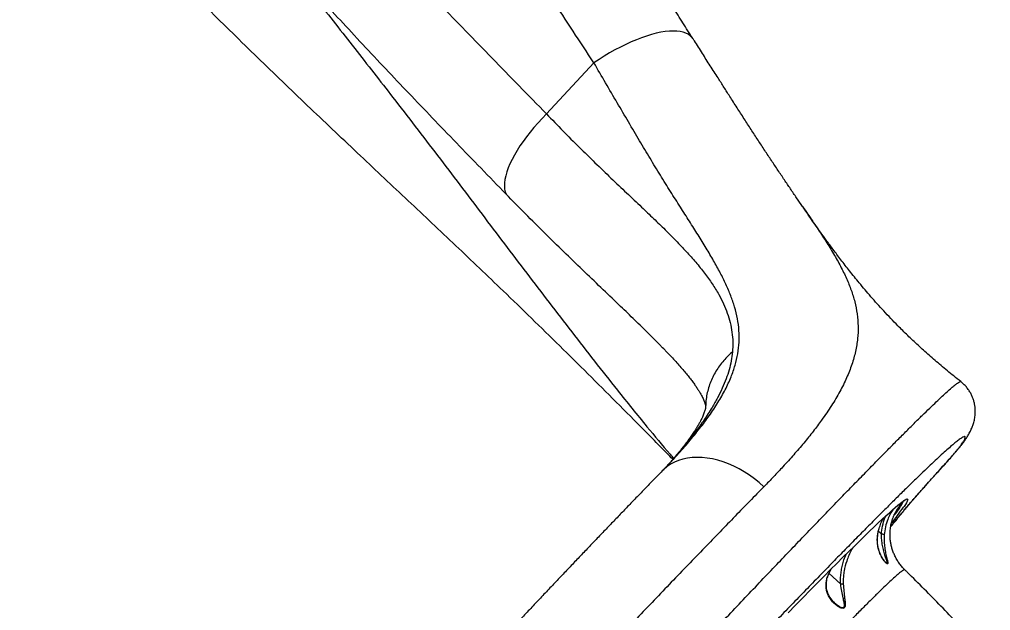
# Model space of a CAD drawing. Header units: millimetres. Extents: x -6523 to 7556, y -5559 to 6101.
# Drawn here: x -2072 to -1297, y 3343 to 3815 of the extents above; entities that cross this region are included whole.
import ezdxf

# ---------------------------------------------------------------- set-up
doc = ezdxf.new("R2010")
doc.units = ezdxf.units.MM
for name, color, linetype in [('DIKOM_ОБЪЕКТ', 7, 'Continuous'), ('DIKOM_РАЗМЕР_ЗОНА', 7, 'Continuous'), ('DIKOM_РАЗМЕР_ОБЪЕКТА', 7, 'Continuous')]:
    doc.layers.add(name, color=color, linetype=linetype)
doc.styles.add('style1', font='arial.ttf', dxfattribs={"width": 0.8})
doc.dimstyles.new('1-50', dxfattribs={"dimtxt": 300, "dimasz": 200, "dimexe": 100, "dimexo": 0, "dimgap": 100, "dimtad": 1, "dimtxsty": 'style1', "dimcen": 200, "dimclrd": 7, "dimclre": 7, "dimclrt": 7, "dimadec": 1, "dimazin": 2, "dimtfac": 1, "dimtmove": 0, "dimatfit": 2, "dimfxl": 0, "dimlwd": 25, "dimlwe": 18, "dimarcsym": 0})

# ---------------------------------------------------------------- blocks, each defined once
blk = doc.blocks.new('*D10')
at = {"layer": 'Defpoints', "color": 0, "transparency": 16777216}
for p in [(-1823.23, 4314.24), (3842.01, -3170.82), (6537.88, -3170.82)]:
    blk.add_point(p, dxfattribs=at)
at = {"layer": 'DIKOM_РАЗМЕР_ОБЪЕКТА', "color": 7, "lineweight": 18, "transparency": 16777216}
for p, q in [((-1823.23, 4314.24), (6637.88, 4314.24)), ((3842.01, -3170.82), (6637.88, -3170.82))]:
    blk.add_line(p, q, dxfattribs=at)
at = {"layer": 'DIKOM_РАЗМЕР_ОБЪЕКТА', "color": 7, "lineweight": 25, "transparency": 16777216}
blk.add_line((6537.88, 3914.24), (6537.88, -2770.82), dxfattribs=at)
at = {"layer": 'DIKOM_РАЗМЕР_ОБЪЕКТА', "color": 7, "transparency": 16777216}
for points in [[(6471.22, 3914.24), (6604.55, 3914.24), (6537.88, 4314.24)], [(6471.22, -2770.82), (6604.55, -2770.82), (6537.88, -3170.82)]]:
    blk.add_solid(points, dxfattribs=at)
at = {"layer": 'DIKOM_РАЗМЕР_ОБЪЕКТА', "color": 7, "transparency": 16777216, "insert": (6304.71, 207.11), "char_height": 300, "attachment_point": 5, "rotation": 90, "style": 'style1'}
blk.add_mtext('7500', dxfattribs=at)
blk = doc.blocks.new('*D13')
at = {"layer": 'Defpoints', "color": 0, "transparency": 16777216}
for p in [(-2358.18, 6101.03), (4341.71, -4605.15), (7455.88, -4605.15)]:
    blk.add_point(p, dxfattribs=at)
at = {"layer": 'DIKOM_РАЗМЕР_ЗОНА', "color": 7, "lineweight": 18, "transparency": 16777216}
for p, q in [((-2358.18, 6101.03), (7555.88, 6101.03)), ((4341.71, -4605.15), (7555.88, -4605.15))]:
    blk.add_line(p, q, dxfattribs=at)
at = {"layer": 'DIKOM_РАЗМЕР_ЗОНА', "color": 7, "lineweight": 25, "transparency": 16777216}
blk.add_line((7455.88, 5701.03), (7455.88, -4205.15), dxfattribs=at)
at = {"layer": 'DIKOM_РАЗМЕР_ЗОНА', "color": 7, "transparency": 16777216}
for points in [[(7389.22, 5701.03), (7522.55, 5701.03), (7455.88, 6101.03)], [(7389.22, -4205.15), (7522.55, -4205.15), (7455.88, -4605.15)]]:
    blk.add_solid(points, dxfattribs=at)
at = {"layer": 'DIKOM_РАЗМЕР_ЗОНА', "color": 7, "transparency": 16777216, "insert": (7222.71, 375.61), "char_height": 300, "attachment_point": 5, "rotation": 90, "style": 'style1'}
blk.add_mtext('10700', dxfattribs=at)

msp = doc.modelspace()

# ---------------------------------------------------------------- linework, layer by layer
at = {"layer": 'DIKOM_ОБЪЕКТ', "color": 7, "linetype": 'Continuous', "lineweight": 15}
for p, q in [((-1651.248, 3739.356), (-1613.431, 3780.187)), ((-1446.837, 3665.59), (-1446.709, 3665.404)), ((-1557.63, 3551.819), (-1558.57, 3552.792)), ((-1550.661, 3463.079), (-1550.544, 3463.206)), ((-1338.272, 3454.045), (-1338.058, 3454.262)), ((-1373.573, 3419.46), (-1371.301, 3422.608)), ((-1367.923, 3420.242), (-1366.525, 3421.846)), ((-1386.323, 3405.962), (-1385.478, 3408.58)), ((-1383.77, 3403.98), (-1386.183, 3406.216)), ((-1426.024, 3372.006), (-1423.964, 3375.994)), ((-1416.319, 3364.018), (-1425.666, 3372.676))]:
    msp.add_line(p, q, dxfattribs=at)
at = {"layer": 'DIKOM_ОБЪЕКТ', "color": 7, "linetype": 'Continuous', "lineweight": 15, "flags": 128}
for points in [[(-1534.505, 3799.589), (-1535.139, 3800.47), (-1536.453, 3801.82), (-1538.054, 3802.97), (-1539.932, 3803.915), (-1542.08, 3804.65), (-1544.486, 3805.171), (-1547.137, 3805.476), (-1550.022, 3805.563), (-1553.125, 3805.432), (-1556.43, 3805.082), (-1559.922, 3804.517), (-1563.583, 3803.739), (-1567.394, 3802.752), (-1571.336, 3801.561), (-1575.389, 3800.171), (-1579.534, 3798.59), (-1583.749, 3796.825), (-1588.013, 3794.886), (-1592.305, 3792.782), (-1596.603, 3790.524), (-1600.886, 3788.123), (-1605.133, 3785.592), (-1609.321, 3782.942), (-1613.431, 3780.187)], [(-1651.248, 3739.356), (-1654.717, 3735.831), (-1658.068, 3732.233), (-1661.287, 3728.58), (-1664.355, 3724.889), (-1667.259, 3721.18), (-1669.983, 3717.472), (-1672.514, 3713.781), (-1674.839, 3710.128), (-1676.946, 3706.53), (-1678.825, 3703.006), (-1680.467, 3699.572), (-1681.864, 3696.247), (-1683.007, 3693.046), (-1683.892, 3689.986), (-1684.515, 3687.083), (-1684.871, 3684.35), (-1684.96, 3681.801), (-1684.781, 3679.45), (-1684.334, 3677.308), (-1683.623, 3675.385)], [(-1477.642, 3441.791), (-1481.382, 3445.064), (-1485.259, 3448.138), (-1489.255, 3450.997), (-1493.349, 3453.627), (-1497.52, 3456.014), (-1501.747, 3458.147), (-1506.01, 3460.014), (-1510.285, 3461.607), (-1514.552, 3462.917), (-1518.789, 3463.937), (-1522.975, 3464.663), (-1527.088, 3465.09), (-1531.108, 3465.217), (-1535.015, 3465.043), (-1538.788, 3464.569), (-1542.408, 3463.797), (-1545.858, 3462.731), (-1549.119, 3461.376), (-1552.176, 3459.74), (-1555.012, 3457.83), (-1557.614, 3455.657), (-1558.802, 3454.496)], [(-1458.386, 3341.057), (-1452.287, 3347.301), (-1446.353, 3353.356), (-1440.59, 3359.219), (-1435.001, 3364.884), (-1429.592, 3370.346), (-1424.366, 3375.6), (-1419.329, 3380.643), (-1414.485, 3385.471), (-1409.837, 3390.078), (-1405.389, 3394.462), (-1401.145, 3398.619), (-1397.109, 3402.545), (-1393.284, 3406.237), (-1389.673, 3409.692), (-1386.28, 3412.906), (-1383.106, 3415.879), (-1380.154, 3418.606), (-1377.428, 3421.086), (-1374.929, 3423.317), (-1372.659, 3425.296), (-1370.621, 3427.023), (-1368.816, 3428.495), (-1367.244, 3429.712), (-1365.909, 3430.672), (-1365.839, 3430.72)], [(-1365.839, 3430.72), (-1364.811, 3431.374), (-1363.95, 3431.819), (-1363.328, 3432.006), (-1362.945, 3431.934), (-1362.801, 3431.604), (-1362.897, 3431.015), (-1363.232, 3430.17), (-1363.806, 3429.066), (-1364.618, 3427.708), (-1365.669, 3426.094), (-1366.076, 3425.493)]]:
    msp.add_lwpolyline(points, dxfattribs=at)
at = {"layer": 'DIKOM_ОБЪЕКТ', "color": 7, "linetype": 'Continuous', "lineweight": 15}
for centre, radius, start, end in [((-1426.975, 3462.716), 69.048, 320.404648, 332.408269), ((-1574.35, 3571.771), 254.51, 321.283548, 324.918095)]:
    msp.add_arc(centre, radius, start, end, dxfattribs=at)
for points, knots in [([(-1613.431, 3780.187), (-1619.017, 3788.655), (-1630.193, 3805.6), (-1646.486, 3830.674), (-1662.418, 3855.463), (-1677.932, 3879.902), (-1693.171, 3904.196), (-1708.102, 3928.312), (-1722.683, 3952.232), (-1736.746, 3975.703), (-1750.256, 3998.691), (-1763.063, 4020.967), (-1775.165, 4042.531), (-1786.572, 4063.393), (-1797.379, 4083.737), (-1807.561, 4103.537), (-1817.189, 4122.959), (-1826.228, 4141.971), (-1834.644, 4160.546), (-1842.331, 4178.491), (-1849.267, 4195.785), (-1855.079, 4211.47), (-1859.904, 4225.664), (-1863.875, 4238.482), (-1867.341, 4250.865), (-1869.187, 4258.709), (-1870.11, 4262.631)], [0, 0, 0, 0, 0.04213579, 0.08430703, 0.12649003, 0.16866123, 0.21079737, 0.25416531, 0.29757141, 0.3409905, 0.38439671, 0.42776457, 0.46992496, 0.51212036, 0.55432762, 0.59652321, 0.63868352, 0.68206932, 0.72549316, 0.76892985, 0.81235369, 0.85573957, 0.89174667, 0.92775362, 0.96387692, 1, 1, 1, 1]), ([(-1958.19, 4167.533), (-1965.125, 4157.84), (-1978.995, 4138.453), (-2000.098, 4109.25), (-2021.472, 4079.955), (-2043.159, 4050.586), (-2065.173, 4021.176), (-2087.529, 3991.756), (-2110.246, 3962.357), (-2133.336, 3933.008), (-2156.774, 3903.776), (-2180.566, 3874.694), (-2204.721, 3845.789), (-2229.236, 3817.083), (-2254.099, 3788.606), (-2279.628, 3760.021), (-2305.833, 3731.364), (-2332.712, 3702.66), (-2359.911, 3674.291), (-2388.704, 3644.951), (-2419.128, 3614.716), (-2451.189, 3583.652), (-2483.521, 3553.063), (-2516.062, 3522.96), (-2548.97, 3493.159), (-2582.205, 3463.658), (-2615.716, 3434.428), (-2649.238, 3405.634), (-2682.717, 3377.223), (-2704.938, 3358.596), (-2716.046, 3349.285)], [0, 0, 0, 0, 0.0329727, 0.0659485, 0.098921, 0.1320201, 0.1651228, 0.1982215, 0.2314413, 0.26467, 0.2978981, 0.3311171, 0.3643418, 0.3975767, 0.4308114, 0.4640357, 0.4985456, 0.533067, 0.5675885, 0.6020984, 0.6415013, 0.6809275, 0.720363, 0.7597924, 0.7991976, 0.8393434, 0.8795084, 0.9196818, 0.9598508, 1, 1, 1, 1]), ([(-1964.389, 4165.155), (-1967.797, 4160.453), (-1975.954, 4149.203), (-1988.923, 4131.412), (-2003.264, 4111.827), (-2017.506, 4092.507), (-2031.68, 4073.42), (-2045.787, 4054.57), (-2059.956, 4035.789), (-2074.177, 4017.1), (-2088.442, 3998.524), (-2102.739, 3980.081), (-2117.06, 3961.79), (-2131.397, 3943.668), (-2145.74, 3925.732), (-2160.083, 3907.996), (-2174.417, 3890.476), (-2188.736, 3873.183), (-2203.041, 3856.122), (-2217.406, 3839.204), (-2231.879, 3822.366), (-2246.497, 3805.573), (-2261.217, 3788.876), (-2276.024, 3772.292), (-2290.92, 3755.822), (-2305.908, 3739.462), (-2320.974, 3723.229), (-2336.132, 3707.11), (-2351.4, 3691.08), (-2366.81, 3675.106), (-2382.357, 3659.189), (-2398.019, 3643.353), (-2413.769, 3627.623), (-2429.583, 3612.022), (-2445.5, 3596.511), (-2461.547, 3581.057), (-2477.762, 3565.622), (-2494.124, 3550.22), (-2510.635, 3534.846), (-2527.293, 3519.493), (-2544.1, 3504.157), (-2561.056, 3488.834), (-2578.16, 3473.516), (-2595.412, 3458.2), (-2612.811, 3442.879), (-2630.355, 3427.548), (-2648.045, 3412.203), (-2665.88, 3396.833), (-2683.856, 3381.439), (-2699.947, 3367.722), (-2710.026, 3359.177), (-2714.082, 3355.737)], [0, 0, 0, 0, 0.0162221, 0.0388144, 0.0611992, 0.0834905, 0.1050899, 0.1266262, 0.1480825, 0.1694409, 0.1906852, 0.2117998, 0.2327709, 0.2535855, 0.2742317, 0.2946991, 0.3149781, 0.3350605, 0.3549393, 0.3746349, 0.3944582, 0.414306, 0.4341128, 0.4538847, 0.4736279, 0.4933487, 0.5130557, 0.5326925, 0.552364, 0.572121, 0.5919389, 0.6117925, 0.6316559, 0.6514962, 0.6712946, 0.6912625, 0.7113334, 0.7315154, 0.7518164, 0.7722441, 0.7928058, 0.8135094, 0.8343623, 0.8553717, 0.8765445, 0.897888, 0.9194087, 0.9411132, 0.9630182, 0.9851151, 1, 1, 1, 1]), ([(-2528.521, 3466.223), (-2515.882, 3480.827), (-2490.603, 3510.034), (-2452.442, 3553.677), (-2414.055, 3597.16), (-2375.688, 3640.108), (-2337.325, 3682.486), (-2298.927, 3724.272), (-2260.171, 3765.75), (-2221.08, 3806.971), (-2181.711, 3847.95), (-2142.091, 3888.718), (-2102.294, 3929.291), (-2075.638, 3956.197), (-2062.309, 3969.65)], [0, 0, 0, 0, 0.0844947, 0.168989, 0.2535141, 0.3380385, 0.4206301, 0.5032205, 0.5858942, 0.6685687, 0.7514088, 0.8342494, 0.9171244, 1, 1, 1, 1]), ([(-1845.216, 3944.045), (-1839.791, 3937.948), (-1828.936, 3925.75), (-1811.782, 3906.921), (-1794.034, 3887.717), (-1775.672, 3868.122), (-1756.54, 3847.941), (-1736.638, 3827.154), (-1715.989, 3805.753), (-1694.843, 3783.974), (-1673.288, 3761.873), (-1658.592, 3746.859), (-1651.248, 3739.356)], [0, 0, 0, 0, 0.09831236, 0.19671693, 0.29515281, 0.39355811, 0.49187084, 0.59342914, 0.69508849, 0.79678202, 0.89844138, 1, 1, 1, 1]), ([(-2035.651, 3940.624), (-2060.434, 3912.297), (-2097.608, 3869.805), (-2147.43, 3813.35), (-2184.893, 3771.331), (-2222.514, 3729.692), (-2260.34, 3688.467), (-2298.538, 3647.567), (-2337.437, 3606.561), (-2376.985, 3565.429), (-2430.508, 3510.343), (-2470.827, 3469.215), (-2497.707, 3441.796)], [0, 0, 0, 0, 0.1660951, 0.2491492, 0.3322027, 0.4144209, 0.496638, 0.5789131, 0.6611891, 0.7458855, 0.8305826, 1, 1, 1, 1]), ([(-1550.384, 3463.687), (-1553.744, 3467.096), (-1561.294, 3474.755), (-1576.389, 3490.039), (-1595.659, 3509.448), (-1618.246, 3531.999), (-1640.783, 3554.282), (-1663.307, 3576.318), (-1690.922, 3603.011), (-1723.746, 3634.25), (-1761.796, 3670.101), (-1800.548, 3706.503), (-1839.899, 3743.747), (-1879.705, 3781.97), (-1919.301, 3820.677), (-1958.565, 3859.965), (-1997.452, 3899.833), (-2022.919, 3927.028), (-2035.651, 3940.624)], [0, 0, 0, 0, 0.02046945, 0.04599374, 0.09248536, 0.1389898, 0.18551185, 0.23204011, 0.27855184, 0.35630848, 0.43406625, 0.51182344, 0.59317787, 0.67455147, 0.7559291, 0.83729947, 0.91865648, 1, 1, 1, 1]), ([(-1683.623, 3675.385), (-1690.306, 3682.265), (-1703.68, 3696.032), (-1723.308, 3716.318), (-1742.575, 3736.323), (-1761.4, 3755.994), (-1779.956, 3775.535), (-1798.183, 3794.926), (-1816.036, 3814.16), (-1833.264, 3833.003), (-1849.888, 3851.472), (-1860.379, 3863.434), (-1865.622, 3869.412)], [0, 0, 0, 0, 0.0983024, 0.1966979, 0.2951222, 0.393514, 0.4918138, 0.5933819, 0.6950528, 0.7967589, 0.8984311, 1, 1, 1, 1]), ([(-1865.622, 3869.412), (-1855.449, 3856.503), (-1835.102, 3830.684), (-1804.524, 3791.74), (-1772.159, 3750.305), (-1738.245, 3706.134), (-1702.751, 3659.261), (-1667.173, 3612.263), (-1631.268, 3565.37), (-1599.273, 3524.451), (-1573.009, 3491.942), (-1557.905, 3473.878), (-1550.728, 3465.518), (-1549.767, 3464.4)], [0, 0, 0, 0, 0.0972398, 0.1944839, 0.2917224, 0.406093, 0.520483, 0.6348839, 0.7492788, 0.863654, 0.9362248, 0.9914697, 1, 1, 1, 1]), ([(-1534.463, 3799.58), (-1535.098, 3800.577), (-1538.411, 3805.784), (-1544.294, 3815.071), (-1551.836, 3827.037), (-1556.67, 3834.794), (-1558.96, 3838.469)], [0, 0, 0, 0, 0.076012, 0.3966233, 0.7140764, 1, 1, 1, 1]), ([(-1446.701, 3665.41), (-1448.291, 3667.721), (-1451.517, 3672.41), (-1456.363, 3679.493), (-1461.335, 3686.829), (-1466.393, 3694.354), (-1471.622, 3702.196), (-1476.939, 3710.233), (-1482.345, 3718.465), (-1487.844, 3726.895), (-1493.436, 3735.526), (-1499.127, 3744.364), (-1504.482, 3752.732), (-1509.54, 3760.666), (-1514.727, 3768.795), (-1520.48, 3777.815), (-1526.8, 3787.733), (-1531.442, 3795.024), (-1533.992, 3799.038), (-1534.39, 3799.665)], [0, 0, 0, 0, 0.0605036, 0.1227303, 0.1819493, 0.2442741, 0.3066609, 0.3691705, 0.4318626, 0.4947956, 0.5580287, 0.6216225, 0.6856384, 0.7360428, 0.7871969, 0.8537842, 0.9206098, 0.9876065, 1, 1, 1, 1]), ([(-1550.544, 3463.206), (-1549.344, 3464.498), (-1544.803, 3469.387), (-1537.48, 3477.739), (-1528.871, 3488.214), (-1521.079, 3498.628), (-1514.205, 3508.982), (-1508.36, 3519.28), (-1503.787, 3529.199), (-1500.475, 3538.756), (-1498.334, 3547.986), (-1497.283, 3557.236), (-1497.381, 3566.53), (-1498.606, 3575.912), (-1500.854, 3585.14), (-1503.998, 3594.264), (-1507.876, 3603.336), (-1512.476, 3612.601), (-1517.769, 3622.207), (-1523.696, 3632.229), (-1530.187, 3642.721), (-1537.099, 3653.624), (-1544.469, 3665.157), (-1552.216, 3677.405), (-1560.301, 3690.392), (-1568.564, 3703.9), (-1577.037, 3718.088), (-1585.764, 3732.906), (-1594.814, 3748.292), (-1604.028, 3764.03), (-1610.298, 3774.803), (-1613.431, 3780.187)], [0, 0, 0, 0, 0.0128067, 0.0484564, 0.0841301, 0.1197744, 0.1565142, 0.1932879, 0.230023, 0.2642698, 0.2985485, 0.3327965, 0.3681527, 0.4035413, 0.4389037, 0.4720588, 0.5052496, 0.5384459, 0.5716087, 0.60577, 0.6399625, 0.6741547, 0.7083155, 0.7441388, 0.7800001, 0.8158614, 0.8516843, 0.8887439, 0.9258412, 0.9629395, 1, 1, 1, 1]), ([(-1651.248, 3739.356), (-1646.897, 3734.841), (-1638.194, 3725.809), (-1625.279, 3712.862), (-1612.44, 3700.272), (-1599.746, 3688.104), (-1587.295, 3676.321), (-1575.938, 3665.605), (-1565.675, 3655.844), (-1556.481, 3646.926), (-1547.785, 3638.206), (-1539.566, 3629.559), (-1531.922, 3620.946), (-1524.945, 3612.328), (-1518.787, 3603.767), (-1513.75, 3595.595), (-1509.766, 3587.782), (-1506.725, 3580.311), (-1504.442, 3572.744), (-1502.995, 3565.064), (-1502.33, 3557.266), (-1502.615, 3552.008), (-1502.758, 3549.379)], [0, 0, 0, 0, 0.0565854, 0.1132061, 0.1697927, 0.227654, 0.2855515, 0.3434136, 0.3916739, 0.4399776, 0.4882776, 0.5365321, 0.5863987, 0.6363282, 0.6862482, 0.7361009, 0.7795486, 0.8230223, 0.8664672, 0.9109677, 0.9555, 1, 1, 1, 1]), ([(-1558.57, 3552.792), (-1559.246, 3553.494), (-1563.245, 3557.649), (-1571.103, 3565.416), (-1582.071, 3576.127), (-1594.31, 3587.868), (-1607.761, 3600.73), (-1622.454, 3614.821), (-1637.459, 3629.319), (-1652.703, 3644.238), (-1668.106, 3659.538), (-1678.453, 3670.105), (-1683.623, 3675.385)], [0, 0, 0, 0, 0.0193171, 0.1142458, 0.2091881, 0.3040661, 0.4199031, 0.5359206, 0.6520304, 0.7681413, 0.8841613, 1, 1, 1, 1]), ([(-1446.709, 3665.404), (-1445.379, 3663.47), (-1441.304, 3657.546), (-1435.091, 3648.372), (-1428.131, 3637.751), (-1421.839, 3627.561), (-1416.29, 3617.688), (-1411.571, 3608.058), (-1407.775, 3598.681), (-1404.878, 3589.258), (-1402.994, 3579.688), (-1402.222, 3569.91), (-1402.632, 3559.977), (-1404.288, 3549.821), (-1407.211, 3539.398), (-1411.388, 3528.735), (-1416.827, 3517.793), (-1423.489, 3506.565), (-1430.725, 3495.936), (-1438.215, 3485.97), (-1445.674, 3476.729), (-1453.744, 3467.313), (-1461.853, 3458.33), (-1469.822, 3449.827), (-1475.034, 3444.471), (-1477.642, 3441.791)], [0, 0, 0, 0, 0.0214249, 0.0656208, 0.1098274, 0.1539793, 0.199747, 0.2455625, 0.2913826, 0.337156, 0.3858756, 0.4346224, 0.4833389, 0.5331785, 0.5830522, 0.6328897, 0.6829772, 0.7331017, 0.7831892, 0.8217694, 0.8603818, 0.8989952, 0.9375769, 0.9687727, 1, 1, 1, 1]), ([(-1320.351, 3525.754), (-1322.231, 3527.229), (-1327.561, 3531.409), (-1336.003, 3538.397), (-1345.519, 3546.574), (-1354.404, 3554.587), (-1362.727, 3562.441), (-1371.925, 3571.527), (-1381.779, 3581.822), (-1392.045, 3593.257), (-1401.098, 3603.938), (-1409.046, 3613.787), (-1415.976, 3622.709), (-1422.15, 3630.903), (-1427.565, 3638.264), (-1432.22, 3644.713), (-1436.116, 3650.189), (-1440.264, 3656.09), (-1443.765, 3661.117), (-1446.169, 3664.636), (-1446.825, 3665.598)], [0, 0, 0, 0, 0.0369406, 0.1047316, 0.1691136, 0.2305684, 0.2894825, 0.346156, 0.4311664, 0.5115995, 0.5875123, 0.6528805, 0.7136377, 0.7691056, 0.8187344, 0.8620895, 0.8988403, 0.9287434, 0.9805358, 1, 1, 1, 1]), ([(-1557.608, 3551.839), (-1556.959, 3551.176), (-1554.898, 3549.07), (-1551.688, 3545.683), (-1548.007, 3541.706), (-1544.649, 3537.954), (-1541.593, 3534.412), (-1538.833, 3531.08), (-1536.356, 3527.953), (-1534.154, 3525.027), (-1532.211, 3522.3), (-1530.518, 3519.771), (-1529.114, 3517.524), (-1527.97, 3515.555), (-1527.01, 3513.771), (-1526.199, 3512.115), (-1525.545, 3510.624), (-1525.05, 3509.337), (-1524.691, 3508.24), (-1524.49, 3507.49), (-1524.355, 3506.877), (-1524.294, 3506.525), (-1524.248, 3506.215), (-1524.218, 3505.767), (-1524.206, 3505.586)], [0, 0, 0, 0, 0.0247455, 0.078638, 0.1313062, 0.1828318, 0.233311, 0.2828536, 0.3315868, 0.3796568, 0.42723, 0.474503, 0.5217048, 0.5630107, 0.605988, 0.6526533, 0.6998827, 0.7482109, 0.7983452, 0.8513442, 0.88131, 0.9243927, 0.969447, 1, 1, 1, 1]), ([(-1502.758, 3549.379), (-1503.051, 3547.018), (-1503.636, 3542.293), (-1505.379, 3535.109), (-1507.752, 3527.8), (-1510.823, 3520.353), (-1514.554, 3512.77), (-1519.297, 3504.403), (-1525.228, 3495.217), (-1532.48, 3485.184), (-1540.631, 3474.913), (-1548.294, 3465.852), (-1553.514, 3460.119), (-1555.463, 3457.978)], [0, 0, 0, 0, 0.082685, 0.1654203, 0.2481067, 0.3325379, 0.4170189, 0.501455, 0.6089524, 0.7165375, 0.8240496, 0.9342891, 1, 1, 1, 1]), ([(-1502.758, 3549.379), (-1502.906, 3549.253), (-1504.398, 3547.976), (-1507.104, 3545.43), (-1510.648, 3541.519), (-1513.847, 3537.325), (-1516.681, 3532.858), (-1519.094, 3528.182), (-1521.085, 3523.282), (-1522.627, 3518.199), (-1523.633, 3513.017), (-1524.12, 3509.16), (-1524.124, 3507.058), (-1524.125, 3506.677)], [0, 0, 0, 0, 0.01143623, 0.11519814, 0.21896152, 0.32552163, 0.43207812, 0.53964494, 0.64720658, 0.75789739, 0.8685826, 0.97614769, 1, 1, 1, 1]), ([(-2029.461, 2760.208), (-2029.477, 2760.21), (-2029.691, 2760.226), (-2029.53, 2760.876), (-2028.906, 2762.24), (-2027.556, 2764.389), (-2025.58, 2767.211), (-2022.979, 2770.694), (-2019.782, 2774.806), (-2016.014, 2779.515), (-2011.657, 2784.85), (-2006.668, 2790.859), (-2001.032, 2797.561), (-1994.742, 2804.961), (-1987.866, 2812.98), (-1980.489, 2821.52), (-1972.636, 2830.553), (-1964.342, 2840.042), (-1955.548, 2850.052), (-1946.182, 2860.668), (-1936.237, 2871.894), (-1925.716, 2883.724), (-1914.738, 2896.028), (-1903.435, 2908.653), (-1891.839, 2921.569), (-1879.981, 2934.738), (-1867.771, 2948.266), (-1855.111, 2962.258), (-1842.005, 2976.709), (-1828.467, 2991.604), (-1814.649, 3006.775), (-1800.712, 3022.046), (-1786.683, 3037.388), (-1772.592, 3052.769), (-1758.333, 3068.306), (-1743.794, 3084.119), (-1728.993, 3100.191), (-1713.949, 3116.499), (-1698.834, 3132.857), (-1683.056, 3149.907), (-1666.634, 3167.622), (-1649.606, 3185.957), (-1632.516, 3204.326), (-1615.405, 3222.682), (-1598.317, 3240.976), (-1582.273, 3258.117), (-1567.278, 3274.105), (-1553.314, 3288.965), (-1539.56, 3303.574), (-1525.913, 3318.039), (-1512.403, 3332.329), (-1499.057, 3346.412), (-1486.033, 3360.124), (-1473.483, 3373.301), (-1461.418, 3385.935), (-1449.839, 3398.025), (-1438.646, 3409.677), (-1427.758, 3420.974), (-1417.208, 3431.88), (-1407.025, 3442.367), (-1397.328, 3452.308), (-1388.222, 3461.599), (-1379.708, 3470.239), (-1371.78, 3478.237), (-1364.374, 3485.655), (-1357.442, 3492.545), (-1351.016, 3498.87), (-1345.12, 3504.603), (-1339.826, 3509.673), (-1335.188, 3514.027), (-1331.198, 3517.675), (-1327.839, 3520.64), (-1325.081, 3522.948), (-1322.899, 3524.624), (-1321.38, 3525.575), (-1320.561, 3525.914), (-1320.467, 3525.697), (-1320.443, 3525.641)], [0, 0, 0, 0, 0.0010255, 0.0142645, 0.0278834, 0.0415148, 0.0551464, 0.0687653, 0.0820246, 0.0952954, 0.1085662, 0.1218254, 0.1354712, 0.1491295, 0.1627878, 0.1764335, 0.189694, 0.202966, 0.2162378, 0.2294983, 0.2431444, 0.2568029, 0.2704616, 0.2841076, 0.2973508, 0.3106056, 0.3238602, 0.3371034, 0.3507303, 0.3643696, 0.3780089, 0.3916357, 0.4048802, 0.4181361, 0.4313919, 0.4446363, 0.4582653, 0.4719068, 0.4855483, 0.4991774, 0.5144981, 0.5298275, 0.5451481, 0.5607997, 0.5764606, 0.5921121, 0.6053739, 0.6186471, 0.6319203, 0.645182, 0.6588291, 0.6724888, 0.6861485, 0.6997956, 0.7130346, 0.7262851, 0.7395355, 0.7527745, 0.7663967, 0.7800314, 0.7936661, 0.8072883, 0.820549, 0.8338212, 0.8470934, 0.8603541, 0.874002, 0.8876624, 0.9013228, 0.9149708, 0.9282269, 0.9414946, 0.9547622, 0.9680182, 0.9816615, 0.9953172, 1, 1, 1, 1]), ([(-1316.885, 3479.1), (-1316.865, 3479.129), (-1316.46, 3479.739), (-1315.513, 3481.212), (-1314.239, 3483.306), (-1313.165, 3485.249), (-1312.347, 3486.863), (-1311.641, 3488.4), (-1311.016, 3489.925), (-1310.457, 3491.478), (-1309.962, 3493.093), (-1309.528, 3494.814), (-1309.172, 3496.652), (-1308.91, 3498.628), (-1308.768, 3500.748), (-1308.776, 3503.02), (-1308.967, 3505.431), (-1309.373, 3507.952), (-1310.021, 3510.543), (-1310.928, 3513.154), (-1312.099, 3515.735), (-1313.581, 3518.32), (-1315.378, 3520.845), (-1317.5, 3523.206), (-1319.188, 3524.828), (-1320.209, 3525.575), (-1320.392, 3525.709)], [0, 0, 0, 0, 0.0053519, 0.1132255, 0.2389787, 0.319552, 0.3846389, 0.4390876, 0.4855075, 0.5260251, 0.5622413, 0.595386, 0.6271695, 0.6571442, 0.6864924, 0.7156569, 0.7448672, 0.7743138, 0.8040504, 0.8340331, 0.8641825, 0.8944301, 0.9277979, 0.9606805, 0.9929654, 1, 1, 1, 1]), ([(-1524.142, 3506.677), (-1524.156, 3506.37), (-1524.182, 3505.785), (-1524.23, 3505.287), (-1524.282, 3504.869), (-1524.401, 3504.168), (-1524.632, 3503.178), (-1524.982, 3501.96), (-1525.457, 3500.566), (-1526.047, 3499.06), (-1526.791, 3497.349), (-1527.742, 3495.367), (-1528.908, 3493.136), (-1530.302, 3490.667), (-1531.935, 3487.967), (-1533.818, 3485.044), (-1535.957, 3481.909), (-1538.36, 3478.571), (-1540.921, 3475.182), (-1543.675, 3471.691), (-1546.65, 3468.054), (-1549.997, 3464.112), (-1552.766, 3460.929), (-1554.473, 3459.042), (-1554.879, 3458.594)], [0, 0, 0, 0, 0.0379472, 0.0722903, 0.1061118, 0.1620385, 0.2135059, 0.2622013, 0.3137965, 0.3561757, 0.4010496, 0.4464583, 0.4925333, 0.5393562, 0.5869749, 0.6354077, 0.6846429, 0.7346441, 0.7853516, 0.8309408, 0.8793609, 0.9308123, 0.9835641, 1, 1, 1, 1]), ([(-1319.981, 3475.163), (-1319.296, 3476.228), (-1317.924, 3478.359), (-1316.964, 3480.321), (-1316.683, 3481.493), (-1317.004, 3481.961), (-1317.894, 3481.812), (-1319.378, 3481.029), (-1321.479, 3479.584), (-1324.207, 3477.465), (-1327.533, 3474.693), (-1331.414, 3471.307), (-1335.828, 3467.329), (-1340.744, 3462.79), (-1346.196, 3457.662), (-1352.233, 3451.897), (-1358.867, 3445.479), (-1366.102, 3438.402), (-1373.858, 3430.746), (-1382.038, 3422.606), (-1390.614, 3414.012), (-1399.554, 3404.997), (-1408.926, 3395.495), (-1418.807, 3385.426), (-1429.198, 3374.787), (-1440.096, 3363.582), (-1451.377, 3351.936), (-1462.916, 3339.98), (-1474.686, 3327.74), (-1486.659, 3315.25), (-1498.916, 3302.425), (-1511.553, 3289.162), (-1524.563, 3275.469), (-1537.933, 3261.359), (-1551.509, 3246.993), (-1565.826, 3231.804), (-1580.885, 3215.784), (-1596.674, 3198.94), (-1612.705, 3181.795), (-1628.941, 3164.38), (-1645.347, 3146.739), (-1660.925, 3129.941), (-1675.64, 3114.036), (-1689.477, 3099.046), (-1703.247, 3084.093), (-1717.057, 3069.065), (-1730.88, 3053.985), (-1744.694, 3038.879), (-1758.337, 3023.924), (-1771.653, 3009.289), (-1784.628, 2994.992), (-1797.252, 2981.046), (-1809.625, 2967.34), (-1821.838, 2953.774), (-1833.862, 2940.377), (-1845.67, 2927.178), (-1857.124, 2914.332), (-1868.1, 2901.978), (-1878.591, 2890.126), (-1888.596, 2878.777), (-1898.193, 2867.845), (-1907.449, 2857.251), (-1916.333, 2847.029), (-1924.819, 2837.208), (-1932.807, 2827.905), (-1940.205, 2819.224), (-1947.017, 2811.164), (-1953.253, 2803.716), (-1958.968, 2796.815), (-1964.199, 2790.416), (-1968.916, 2784.55), (-1973.097, 2779.243), (-1976.691, 2774.56), (-1979.659, 2770.55), (-1982.014, 2767.205), (-1983.772, 2764.504), (-1984.956, 2762.419), (-1985.566, 2760.942), (-1985.578, 2760.102), (-1984.982, 2759.91), (-1983.789, 2760.364), (-1982.204, 2761.34), (-1980.478, 2762.568), (-1979.297, 2763.486), (-1978.707, 2763.945)], [0, 0, 0, 0, 0.0144651, 0.0289647, 0.0408965, 0.0528384, 0.0647801, 0.0767114, 0.0889895, 0.101279, 0.1135686, 0.1258468, 0.1377794, 0.1497223, 0.1616651, 0.1735976, 0.1858779, 0.1981695, 0.2104611, 0.2227414, 0.2346549, 0.2465787, 0.2585025, 0.2704161, 0.2826744, 0.2949438, 0.3072133, 0.3194716, 0.3314056, 0.34335, 0.3552943, 0.3672283, 0.379509, 0.391801, 0.4040931, 0.4163737, 0.4301595, 0.4439534, 0.4577392, 0.4718227, 0.4859147, 0.4999982, 0.5119157, 0.5238436, 0.5357714, 0.547689, 0.5599529, 0.5722281, 0.5845031, 0.596767, 0.6086844, 0.6206121, 0.6325398, 0.6444571, 0.6567197, 0.6689934, 0.6812672, 0.6935298, 0.7054627, 0.7174058, 0.729349, 0.7412819, 0.7535612, 0.7658519, 0.7781425, 0.7904218, 0.802353, 0.8142946, 0.8262362, 0.8381674, 0.8504463, 0.8627365, 0.8750267, 0.8873057, 0.8992219, 0.9111486, 0.9230751, 0.9349913, 0.9472528, 0.9595253, 0.9717982, 0.9840602, 0.9920273, 1, 1, 1, 1]), ([(-1338.058, 3454.264), (-1337.66, 3454.703), (-1336.486, 3455.996), (-1334.601, 3458.089), (-1332.406, 3460.536), (-1330.292, 3462.91), (-1328.288, 3465.176), (-1326.409, 3467.319), (-1324.662, 3469.332), (-1323.061, 3471.201), (-1321.576, 3472.966), (-1320.158, 3474.686), (-1318.828, 3476.376), (-1317.878, 3477.668), (-1317.486, 3478.232), (-1317.362, 3478.413)], [0, 0, 0, 0, 0.0392856, 0.1156085, 0.194893, 0.2750505, 0.3560382, 0.4378408, 0.5205609, 0.6048589, 0.6903409, 0.7816824, 0.8888119, 0.9645021, 1, 1, 1, 1]), ([(-1319.981, 3475.163), (-1319.814, 3475.344), (-1318.868, 3476.366), (-1318.061, 3477.503), (-1317.396, 3478.439)], [0, 0, 0, 0, 0.1767963, 1, 1, 1, 1]), ([(-1317.396, 3478.439), (-1317.212, 3478.645), (-1317.026, 3478.855), (-1316.892, 3479.099), (-1316.89, 3479.103)], [0, 0, 0, 0, 0.9850076, 1, 1, 1, 1]), ([(-1338.272, 3454.045), (-1336.742, 3455.738), (-1333.638, 3459.172), (-1329.572, 3463.742), (-1326.035, 3467.778), (-1323.171, 3471.122), (-1321.419, 3473.25), (-1320.432, 3474.519), (-1320.131, 3474.948), (-1319.981, 3475.163)], [0, 0, 0, 0, 0.1616202, 0.3279883, 0.4895847, 0.6557811, 0.8250932, 0.9125458, 1, 1, 1, 1]), ([(-1550.664, 3463.082), (-1551.109, 3462.598), (-1552.902, 3460.647), (-1555.621, 3457.784), (-1557.978, 3455.365), (-1558.832, 3454.489)], [0, 0, 0, 0, 0.1738756, 0.7009085, 1, 1, 1, 1]), ([(-1558.8, 3454.496), (-1560.162, 3453.097), (-1563.595, 3449.572), (-1569.243, 3443.754), (-1575.701, 3437.086), (-1582.28, 3430.278), (-1588.979, 3423.329), (-1595.816, 3416.223), (-1602.766, 3408.983), (-1609.834, 3401.606), (-1616.989, 3394.122), (-1624.237, 3386.527), (-1631.576, 3378.823), (-1639.036, 3370.978), (-1646.601, 3363.008), (-1654.255, 3354.931), (-1661.981, 3346.765), (-1669.759, 3338.53), (-1677.572, 3330.245), (-1685.405, 3321.926), (-1693.274, 3313.554), (-1701.202, 3305.107), (-1709.2, 3296.574), (-1717.25, 3287.972), (-1725.336, 3279.318), (-1733.442, 3270.631), (-1741.565, 3261.912), (-1749.702, 3253.166), (-1757.852, 3244.393), (-1765.989, 3235.621), (-1774.096, 3226.869), (-1782.195, 3218.115), (-1790.291, 3209.349), (-1798.381, 3200.579), (-1806.434, 3191.835), (-1814.453, 3183.116), (-1822.436, 3174.424), (-1830.383, 3165.757), (-1838.294, 3157.117), (-1846.169, 3148.503), (-1853.996, 3139.928), (-1861.761, 3131.409), (-1869.442, 3122.968), (-1877.031, 3114.615), (-1884.522, 3106.356), (-1891.918, 3098.188), (-1899.222, 3090.108), (-1906.435, 3082.115), (-1913.559, 3074.206), (-1920.596, 3066.379), (-1927.55, 3058.631), (-1934.374, 3051.011), (-1941.062, 3043.528), (-1947.614, 3036.182), (-1954.063, 3028.936), (-1960.403, 3021.795), (-1966.615, 3014.783), (-1972.441, 3008.191), (-1976.121, 3004.015), (-1977.832, 3002.072)], [0, 0, 0, 0, 0.0117191, 0.0295367, 0.0472441, 0.0647982, 0.0825144, 0.1002107, 0.1179065, 0.1356168, 0.1533719, 0.1709246, 0.1885782, 0.2063073, 0.2240863, 0.2418891, 0.2596855, 0.2774429, 0.2951346, 0.3127348, 0.3302268, 0.347812, 0.3654954, 0.3831734, 0.4008622, 0.4185808, 0.4362288, 0.4539005, 0.4716208, 0.4893056, 0.5068769, 0.5244236, 0.5421108, 0.5597635, 0.5773949, 0.5950183, 0.6126468, 0.6302897, 0.64796, 0.665671, 0.6834347, 0.7011789, 0.7189037, 0.7365698, 0.7541962, 0.7718012, 0.7894035, 0.8070188, 0.8246623, 0.8423531, 0.8601097, 0.8779526, 0.8955448, 0.9131993, 0.9309441, 0.9487536, 0.966602, 0.9844629, 1, 1, 1, 1]), ([(-1367.923, 3420.242), (-1367.384, 3420.905), (-1366.306, 3422.23), (-1364.236, 3424.698), (-1361.832, 3427.518), (-1359.096, 3430.683), (-1356.089, 3434.124), (-1352.807, 3437.845), (-1349.237, 3441.862), (-1345.574, 3445.956), (-1341.916, 3450.021), (-1339.489, 3452.701), (-1338.272, 3454.045)], [0, 0, 0, 0, 0.1010958, 0.2021907, 0.306221, 0.410251, 0.5113494, 0.612445, 0.7164868, 0.8205269, 0.9100196, 1, 1, 1, 1]), ([(-1366.521, 3421.845), (-1366.473, 3421.904), (-1366.191, 3422.256), (-1365.482, 3423.122), (-1364.37, 3424.462), (-1363.013, 3426.074), (-1361.441, 3427.918), (-1359.662, 3429.985), (-1357.692, 3432.254), (-1355.547, 3434.706), (-1353.24, 3437.324), (-1350.779, 3440.102), (-1348.165, 3443.036), (-1345.403, 3446.121), (-1342.503, 3449.346), (-1340.037, 3452.077), (-1338.511, 3453.759), (-1338.025, 3454.295)], [0, 0, 0, 0, 0.0129507, 0.0766815, 0.1442262, 0.2145538, 0.2867972, 0.3602815, 0.4345035, 0.5091027, 0.5836434, 0.6582764, 0.733764, 0.8099582, 0.8867139, 0.9638839, 1, 1, 1, 1]), ([(-2497.707, 3441.796), (-2480.689, 3427.32), (-2446.652, 3398.367), (-2396.111, 3354.82), (-2345.929, 3311.182), (-2296.132, 3267.449), (-2245.447, 3222.477), (-2193.835, 3176.343), (-2149.703, 3137.074), (-2114.146, 3105.773), (-2087.281, 3082.321), (-2060.18, 3058.847), (-2036.003, 3038.069), (-2012.588, 3018.058), (-1996.6, 3004.43), (-1986.569, 2995.885), (-1984.884, 2994.449)], [0, 0, 0, 0, 0.0977089, 0.1954262, 0.2931482, 0.3908698, 0.4885827, 0.5937679, 0.6989532, 0.7515705, 0.8041934, 0.8568085, 0.9094146, 0.9435639, 0.9905174, 1, 1, 1, 1]), ([(-1477.642, 3441.791), (-1481.382, 3437.972), (-1488.867, 3430.331), (-1500.587, 3418.305), (-1512.641, 3405.896), (-1525.16, 3392.961), (-1538.131, 3379.513), (-1551.544, 3365.56), (-1565.244, 3351.261), (-1579.073, 3336.782), (-1593, 3322.154), (-1606.997, 3307.408), (-1621.169, 3292.433), (-1635.626, 3277.112), (-1650.352, 3261.459), (-1665.327, 3245.493), (-1680.381, 3229.396), (-1695.343, 3213.349), (-1710.19, 3197.379), (-1724.9, 3181.511), (-1739.58, 3165.628), (-1754.344, 3149.611), (-1769.166, 3133.481), (-1784.021, 3117.267), (-1798.738, 3101.156), (-1813.144, 3085.338), (-1827.22, 3069.835), (-1840.956, 3054.661), (-1854.465, 3039.694), (-1867.848, 3024.82), (-1881.075, 3010.073), (-1894.118, 2995.483), (-1906.826, 2981.221), (-1919.855, 2966.548), (-1933.093, 2951.579), (-1946.484, 2936.376), (-1954.913, 2926.75), (-1959.126, 2921.938)], [0, 0, 0, 0, 0.0277156, 0.0554554, 0.0831952, 0.110911, 0.139432, 0.167979, 0.1965262, 0.2250472, 0.2527589, 0.2804948, 0.3082303, 0.3359422, 0.3644571, 0.3929981, 0.4215388, 0.4500536, 0.4777909, 0.5055521, 0.5333136, 0.5610508, 0.5895954, 0.618166, 0.6467368, 0.6752814, 0.70299, 0.7307224, 0.7584546, 0.7861633, 0.8146751, 0.843213, 0.8717511, 0.900263, 0.9335019, 0.9667612, 1, 1, 1, 1]), ([(-1368.031, 3427.916), (-1367.819, 3428.415), (-1367.528, 3429.098), (-1367.705, 3429.277), (-1367.752, 3429.326)], [0, 0, 0, 0, 0.73161741, 1, 1, 1, 1]), ([(-1367.938, 3428.092), (-1367.932, 3428.104), (-1367.734, 3428.495), (-1367.582, 3428.912), (-1367.523, 3429.362), (-1367.505, 3429.503)], [0, 0, 0, 0, 0.0210774, 0.6935275, 1, 1, 1, 1]), ([(-1366.21, 3430.395), (-1366.058, 3430.501), (-1365.599, 3430.819), (-1365.065, 3431.127), (-1364.656, 3431.342), (-1364.464, 3431.394), (-1364.506, 3431.388), (-1364.51, 3431.387)], [0, 0, 0, 0, 0.1542577, 0.4623387, 0.7391694, 0.9717626, 1, 1, 1, 1]), ([(-1374.747, 3423.461), (-1375.455, 3422.329), (-1377.007, 3419.848), (-1379.018, 3415.283), (-1380.762, 3409.782), (-1381.233, 3405.642), (-1381.47, 3403.549)], [0, 0, 0, 0, 0.1886087, 0.4132782, 0.7034146, 1, 1, 1, 1]), ([(-1376.414, 3409.763), (-1375.798, 3410.506), (-1374.02, 3412.648), (-1371.297, 3415.966), (-1368.628, 3419.237), (-1367.131, 3421.097), (-1366.583, 3421.779)], [0, 0, 0, 0, 0.17032768, 0.49112115, 0.81348737, 1, 1, 1, 1]), ([(-1373.234, 3419.647), (-1372.764, 3420.658), (-1371.381, 3423.631), (-1369.363, 3426.212), (-1368.031, 3427.916)], [0, 0, 0, 0, 0.34024013, 1, 1, 1, 1]), ([(-1371.301, 3422.608), (-1371.335, 3422.567), (-1371.815, 3421.998), (-1372.247, 3421.392), (-1372.647, 3420.829)], [0, 0, 0, 0, 0.0714465, 1, 1, 1, 1]), ([(-1371.301, 3422.608), (-1371.297, 3422.616), (-1371.272, 3422.669), (-1371.289, 3422.787), (-1371.427, 3422.983), (-1371.466, 3423.038)], [0, 0, 0, 0, 0.12677631, 0.75616735, 1, 1, 1, 1]), ([(-1371.265, 3422.691), (-1371.219, 3422.748), (-1371.104, 3422.895), (-1371.051, 3423.181), (-1371.051, 3423.424), (-1371.084, 3423.537), (-1371.093, 3423.567)], [0, 0, 0, 0, 0.2233474, 0.571519, 0.8856291, 1, 1, 1, 1]), ([(-1385.478, 3408.58), (-1385.083, 3409.977), (-1384.272, 3412.84), (-1382.852, 3415.445), (-1382.125, 3416.778)], [0, 0, 0, 0, 0.4879739, 1, 1, 1, 1]), ([(-1383.77, 3403.98), (-1383.519, 3406.145), (-1383.013, 3410.524), (-1381.6, 3415.428), (-1380.386, 3418.041), (-1380.109, 3418.636)], [0, 0, 0, 0, 0.4302068, 0.8700988, 1, 1, 1, 1]), ([(-1365.058, 3375.518), (-1365.273, 3375.717), (-1366.347, 3376.711), (-1368.048, 3378.707), (-1370.124, 3381.467), (-1371.904, 3384.36), (-1373.407, 3387.33), (-1374.63, 3390.347), (-1375.578, 3393.373), (-1376.262, 3396.364), (-1376.697, 3399.277), (-1376.906, 3402.066), (-1376.921, 3404.689), (-1376.777, 3407.113), (-1376.512, 3409.321), (-1376.16, 3411.309), (-1375.753, 3413.085), (-1375.315, 3414.657), (-1374.865, 3416.04), (-1374.421, 3417.247), (-1373.995, 3418.285), (-1373.622, 3419.121), (-1373.429, 3419.515), (-1373.339, 3419.699)], [0, 0, 0, 0, 0.0139839, 0.0699079, 0.125024, 0.1793553, 0.2329148, 0.2856783, 0.3375943, 0.3885591, 0.4384263, 0.4870211, 0.5341958, 0.5799353, 0.6244216, 0.6680849, 0.711556, 0.7555092, 0.8006296, 0.8478264, 0.8980509, 0.9523074, 1, 1, 1, 1]), ([(-1376.393, 3409.888), (-1375.231, 3411.291), (-1372.142, 3415.022), (-1369.543, 3418.237), (-1367.923, 3420.242)], [0, 0, 0, 0, 0.3762593, 1, 1, 1, 1]), ([(-1381.47, 3403.549), (-1381.536, 3401.989), (-1381.667, 3398.868), (-1381.347, 3394.273), (-1380.677, 3389.811), (-1379.818, 3385.974), (-1379.118, 3383.322), (-1378.745, 3381.729), (-1378.603, 3380.714), (-1378.792, 3380.123), (-1379.466, 3380.386), (-1380.286, 3381.106), (-1381.522, 3382.472), (-1383.2, 3384.884), (-1385.039, 3388.579), (-1386.384, 3392.74), (-1387.051, 3396.928), (-1387.085, 3400.915), (-1386.774, 3403.812), (-1386.42, 3405.499), (-1386.323, 3405.962)], [0, 0, 0, 0, 0.0712994, 0.1426945, 0.2203439, 0.2979619, 0.3555869, 0.385342, 0.4149608, 0.4491143, 0.488671, 0.5175511, 0.5465134, 0.6250149, 0.7037131, 0.7839247, 0.8640153, 0.9212521, 0.9784143, 1, 1, 1, 1]), ([(-1380.435, 3381.54), (-1380.438, 3381.543), (-1380.499, 3381.594), (-1380.782, 3381.87), (-1381.266, 3382.408), (-1381.994, 3383.356), (-1382.84, 3384.63), (-1383.819, 3386.339), (-1384.832, 3388.474), (-1385.757, 3390.989), (-1386.458, 3393.711), (-1386.875, 3396.305), (-1387.005, 3398.825), (-1386.904, 3401.294), (-1386.624, 3403.712), (-1386.285, 3405.289), (-1386.134, 3405.993)], [0, 0, 0, 0, 0.0017525, 0.0271443, 0.0781575, 0.1349235, 0.2011111, 0.2795428, 0.3758559, 0.4849411, 0.5881751, 0.6868852, 0.7652697, 0.8489062, 0.9324931, 1, 1, 1, 1]), ([(-1386.323, 3405.962), (-1386.315, 3405.968), (-1386.294, 3405.982), (-1386.295, 3406.001), (-1386.295, 3406.013)], [0, 0, 0, 0, 0.3897407, 1, 1, 1, 1]), ([(-1386.237, 3405.999), (-1386.075, 3406.781), (-1385.888, 3407.682), (-1385.585, 3408.546), (-1385.545, 3408.659)], [0, 0, 0, 0, 0.8685883, 1, 1, 1, 1]), ([(-1383.761, 3403.976), (-1383.763, 3403.976), (-1383.766, 3403.976), (-1383.768, 3403.979), (-1383.77, 3403.98)], [0, 0, 0, 0, 0.4056467, 1, 1, 1, 1]), ([(-1381.47, 3403.549), (-1381.477, 3403.556), (-1381.517, 3403.596), (-1381.712, 3403.679), (-1382.216, 3403.794), (-1382.928, 3403.902), (-1383.484, 3403.951), (-1383.761, 3403.976)], [0, 0, 0, 0, 0.0428928, 0.2679943, 0.511992, 0.7560029, 1, 1, 1, 1]), ([(-1380.422, 3381.553), (-1380.294, 3381.43), (-1379.911, 3381.066), (-1379.546, 3380.882), (-1379.256, 3380.906), (-1379.182, 3381.111), (-1379.214, 3381.611), (-1379.382, 3382.33), (-1379.897, 3383.93), (-1380.809, 3386.59), (-1381.958, 3390.413), (-1382.966, 3394.835), (-1383.596, 3399.368), (-1383.761, 3402.432), (-1383.761, 3403.974), (-1383.761, 3403.976)], [0, 0, 0, 0, 0.0281489, 0.0838748, 0.1009217, 0.1510889, 0.1630065, 0.2193896, 0.2761597, 0.3908695, 0.5492095, 0.7076237, 0.8538445, 0.9998795, 1, 1, 1, 1]), ([(-1406.296, 3393.557), (-1406.73, 3392.855), (-1408.024, 3390.761), (-1409.797, 3387.057), (-1411.984, 3381.509), (-1413.425, 3375.956), (-1414.151, 3370.542), (-1414.335, 3366.969), (-1414.255, 3364.781), (-1414.226, 3363.977)], [0, 0, 0, 0, 0.0798392, 0.2379358, 0.3960257, 0.6558633, 0.7892354, 0.9225805, 1, 1, 1, 1]), ([(-1416.319, 3364.018), (-1416.359, 3364.86), (-1416.465, 3367.116), (-1416.317, 3370.788), (-1415.81, 3375.04), (-1414.923, 3379.264), (-1413.685, 3383.77), (-1412.358, 3386.696), (-1411.63, 3388.301)], [0, 0, 0, 0, 0.10103831, 0.27054974, 0.44009497, 0.61435845, 0.78864241, 1, 1, 1, 1]), ([(-1365.157, 3375.413), (-1365.265, 3375.484), (-1365.515, 3375.647), (-1366.894, 3374.826), (-1369.097, 3373.15), (-1372.109, 3370.577), (-1375.855, 3367.184), (-1380.401, 3362.911), (-1385.762, 3357.735), (-1391.94, 3351.653), (-1398.803, 3344.792), (-1406.312, 3337.191), (-1414.417, 3328.905), (-1423.241, 3319.806), (-1432.783, 3309.89), (-1443.024, 3299.175), (-1452.998, 3288.673), (-1462.504, 3278.616), (-1468.502, 3272.239), (-1471.504, 3269.047)], [0, 0, 0, 0, 0.04722436, 0.10912697, 0.17097942, 0.23118936, 0.29144545, 0.35165534, 0.41360613, 0.47560701, 0.53755786, 0.59791835, 0.65832479, 0.71868527, 0.7807864, 0.84293824, 0.90503969, 0.9524752, 1, 1, 1, 1]), ([(-1425.907, 3372.066), (-1425.799, 3372.346), (-1425.3, 3373.644), (-1424.643, 3374.868), (-1424.128, 3375.829)], [0, 0, 0, 0, 0.2155595, 1, 1, 1, 1]), ([(-1128.443, 3088.602), (-1130.314, 3091.468), (-1135.579, 3099.531), (-1144.474, 3112.709), (-1155.1, 3128.129), (-1165.933, 3143.448), (-1176.954, 3158.667), (-1188.165, 3173.783), (-1199.56, 3188.796), (-1211.137, 3203.702), (-1222.892, 3218.499), (-1234.821, 3233.186), (-1246.923, 3247.761), (-1259.193, 3262.221), (-1271.628, 3276.565), (-1284.225, 3290.791), (-1296.982, 3304.896), (-1309.894, 3318.878), (-1322.961, 3332.736), (-1336.176, 3346.469), (-1349.548, 3360.064), (-1359.197, 3369.727), (-1364.415, 3374.832), (-1365.084, 3375.487)], [0, 0, 0, 0, 0.0283375, 0.0797181, 0.1310114, 0.18222, 0.2333458, 0.2843913, 0.3353603, 0.3862549, 0.4370788, 0.4878358, 0.5385297, 0.5891642, 0.6397433, 0.690271, 0.7407517, 0.7911894, 0.8415888, 0.8919537, 0.9422884, 0.9925973, 1, 1, 1, 1]), ([(-1414.226, 3363.977), (-1414.096, 3362.086), (-1413.835, 3358.261), (-1413.209, 3353.403), (-1412.78, 3349.926), (-1412.649, 3347.754), (-1412.727, 3346.31), (-1413.127, 3345.211), (-1413.983, 3344.631), (-1415.215, 3344.687), (-1417.101, 3345.343), (-1419.481, 3346.802), (-1422.209, 3349.172), (-1424.667, 3352.134), (-1426.499, 3355.434), (-1427.629, 3358.891), (-1428.06, 3362.127), (-1427.921, 3365.355), (-1427.329, 3368.587), (-1426.475, 3370.823), (-1426.024, 3372.006)], [0, 0, 0, 0, 0.0863561, 0.1746785, 0.2336199, 0.2635131, 0.2941187, 0.3212061, 0.348564, 0.3826695, 0.4154291, 0.4844318, 0.5550156, 0.6333687, 0.7133074, 0.7760754, 0.84041, 0.8905392, 0.9421316, 1, 1, 1, 1]), ([(-1421.18, 3349.19), (-1421.309, 3349.301), (-1422.103, 3349.982), (-1423.382, 3351.423), (-1424.914, 3353.52), (-1426.122, 3355.756), (-1427.009, 3358.065), (-1427.547, 3360.329), (-1427.789, 3362.482), (-1427.777, 3364.599), (-1427.531, 3366.776), (-1427.049, 3368.917), (-1426.5, 3370.682), (-1426.063, 3371.693), (-1425.901, 3372.069)], [0, 0, 0, 0, 0.0227454, 0.1404128, 0.255146, 0.3649717, 0.4696605, 0.5695231, 0.6523436, 0.730669, 0.8135959, 0.8927713, 0.9601306, 1, 1, 1, 1]), ([(-1426.024, 3372.006), (-1426.012, 3372.009), (-1425.957, 3372.024), (-1425.952, 3372.061), (-1425.948, 3372.089)], [0, 0, 0, 0, 0.2229756, 1, 1, 1, 1]), ([(-1421.148, 3349.219), (-1420.704, 3348.79), (-1419.386, 3347.518), (-1417.442, 3346.256), (-1415.558, 3345.404), (-1414.414, 3345.221), (-1413.848, 3345.52), (-1413.503, 3345.971), (-1413.299, 3346.737), (-1413.361, 3348.118), (-1413.704, 3350.241), (-1414.436, 3353.638), (-1415.429, 3358.401), (-1416.063, 3362.128), (-1416.308, 3364.011), (-1416.308, 3364.013)], [0, 0, 0, 0, 0.0694555, 0.20614, 0.2679652, 0.3297704, 0.3702424, 0.3776877, 0.4255984, 0.4820193, 0.5388275, 0.6535415, 0.8266904, 0.9998245, 1, 1, 1, 1]), ([(-1416.308, 3364.013), (-1416.31, 3364.013), (-1416.312, 3364.014), (-1416.316, 3364.016), (-1416.318, 3364.017), (-1416.319, 3364.018)], [0, 0, 0, 0, 0.30258256, 0.70860095, 1, 1, 1, 1]), ([(-1414.226, 3363.977), (-1414.247, 3363.98), (-1414.388, 3364.005), (-1414.767, 3364.037), (-1415.475, 3364.049), (-1416.031, 3364.025), (-1416.308, 3364.013)], [0, 0, 0, 0, 0.0562295, 0.3685456, 0.6842769, 1, 1, 1, 1])]:
    msp.add_open_spline(points, degree=3, knots=knots, dxfattribs=at)

# ---------------------------------------------------------------- dimensions: what is measured, and where the dimension line sits
at = {"layer": 'DIKOM_РАЗМЕР_ЗОНА'}
dim = msp.add_linear_dim(base=(7455.882, -4605.145), p1=(-2358.182, 6101.03), p2=(4341.706, -4605.145), angle=90, text='10700', dimstyle='1-50', override={"dimasz": 400, "dimgap": 80}, dxfattribs=at)
dim.commit()
dim.dimension.update_dxf_attribs({"geometry": '*D13', "text_midpoint": (7455.882, 375.606), "dimtype": 160})
at = {"layer": 'DIKOM_РАЗМЕР_ОБЪЕКТА'}
dim = msp.add_linear_dim(base=(6537.882, -3170.823), p1=(-1823.231, 4314.242), p2=(3842.008, -3170.823), angle=90, text='7500', dimstyle='1-50', override={"dimasz": 400, "dimgap": 80}, dxfattribs=at)
dim.commit()
dim.dimension.update_dxf_attribs({"geometry": '*D10', "text_midpoint": (6537.882, 207.106), "dimtype": 160})

doc.saveas('drawing.dxf')
